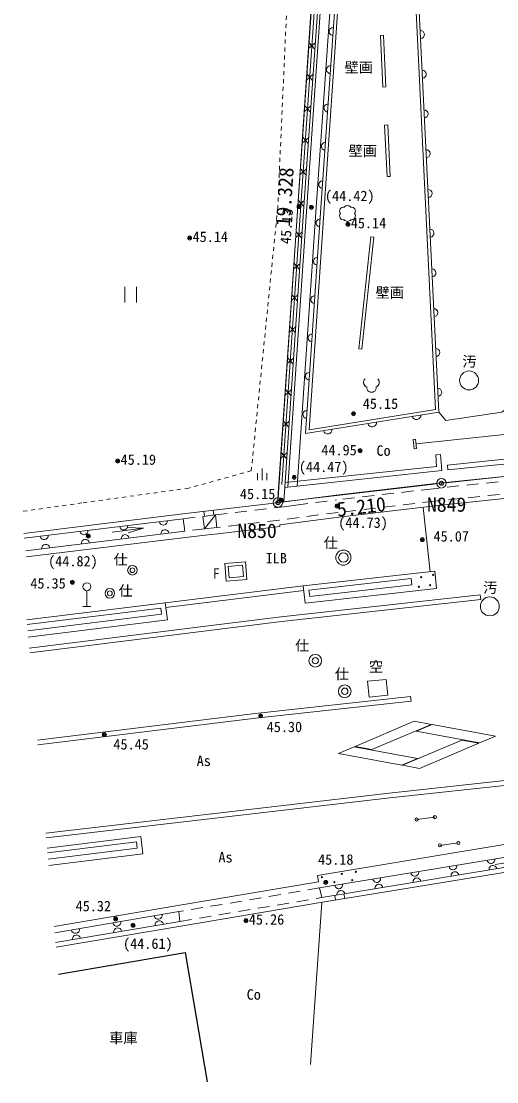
# Model space of a CAD drawing. Units: millimetres, scale not verified. Extents: x -29071210 to -28860960, y -117775216 to -117329466.
# Drawn here: x -28922057 to -28907000, y -117668802 to -117635238 of the extents above; entities that cross this region are included whole.
import ezdxf
from ezdxf.enums import TextEntityAlignment as Align

# ---------------------------------------------------------------- set-up
doc = ezdxf.new("R2010")
doc.units = ezdxf.units.MM
doc.header["$LTSCALE"] = 250
doc.header["$PDMODE"] = 32
doc.header["$PDSIZE"] = 125
doc.linetypes.add('USER4', pattern=[2.5, 1.5, -1])
doc.linetypes.add('USER8', pattern=[1, 0.5, -0.5])
for name, color, linetype, lineweight in [('S-SUV', 7, 'Continuous', 13), ('S-SUV-HTXT', 7, 'Continuous', 13), ('S-SUV-ROW', 7, 'Continuous', 15), ('S-SUV-SRVR', 3, 'Continuous', 13), ('S-SUV-STR', 1, 'Continuous', 25)]:
    doc.layers.add(name, color=color, linetype=linetype, lineweight=lineweight)
doc.layers.add('S-SUV-BMK', color=7, linetype='Continuous')
doc.styles.add('ＭＳ ゴシック', font='')
doc.styles.get('ＭＳ ゴシック').set_extended_font_data('MS Gothic')

# ---------------------------------------------------------------- blocks, each defined once
blk = doc.blocks.new('ﾌﾟﾛｯﾄﾏｰｸ-03_1')
at = {"color": 3, "linetype": 'Continuous', "lineweight": 25}
blk.add_circle((0, 0), 0.5, dxfattribs=at)
at = {"color": 3}
blk.add_point((0, 0), dxfattribs=at)
blk = doc.blocks.new('田')
at = {"color": 7, "linetype": 'Continuous', "lineweight": 13}
for p, q in [((-0.75, 1), (-0.75, -1)), ((0.75, -1), (0.75, 1))]:
    blk.add_line(p, q, dxfattribs=at)
blk = doc.blocks.new('園庭')
at = {"color": 7, "linetype": 'Continuous', "lineweight": 13}
for centre, start, end in [((-0.4, 0.4), 131.4195, 251.1424), ((0.4, 0.4), 288.8576, 48.5806), ((0, -0.25), 172.1402, 7.8598)]:
    blk.add_arc(centre, 0.6, start, end, dxfattribs=at)
blk = doc.blocks.new('open_arrow')
at = {"color": 0, "linetype": 'Continuous', "lineweight": -2}
blk.add_lwpolyline([(7.5, 1.25), (0, 0), (7.5, -1.25)], dxfattribs=at)
blk = doc.blocks.new('植樹')
at = {"color": 7, "linetype": 'Continuous', "lineweight": 13}
for centre, radius, start, end in [((-0.5, 0.3), 0.5, 79.1621, 216.8699), ((-0.5, -0.3), 0.5, 143.1301, 280.8379), ((0, 0.5), 0.499, 35.631, 144.369), ((0.5, 0.3), 0.5, 323.1301, 100.8379), ((0, -0.5), 0.499, 215.631, 324.369), ((0.5, -0.3), 0.5, 259.1621, 36.8699)]:
    blk.add_arc(centre, radius, start, end, dxfattribs=at)
blk = doc.blocks.new('荒地')
at = {"color": 7, "linetype": 'Continuous', "lineweight": 13}
for p, q in [((-1, 0.25), (-1, -1.25)), ((0, -1.25), (0, 1.25)), ((1, 0.25), (1, -1.25))]:
    blk.add_line(p, q, dxfattribs=at)
blk = doc.blocks.new('ﾌﾟﾛｯﾄﾏｰｸ-03')
at = {"color": 7, "linetype": 'Continuous', "lineweight": 15}
blk.add_circle((0, 0), 0.5, dxfattribs=at)
at = {"color": 7}
blk.add_point((0, 0), dxfattribs=at)

msp = doc.modelspace()

# ---------------------------------------------------------------- linework, layer by layer
at = {"layer": 'S-SUV'}
for p, q in [((-28909792.9, -117630002), (-28908942.2, -117647522.6)), ((-28908838, -117647607), (-28909693, -117629997)), ((-28913304, -117641098), (-28912630.3, -117631307.1)), ((-28913212.6, -117641226.3), (-28912530.2, -117631308.9)), ((-28912430.1, -117631310.7), (-28913104.5, -117641111.7)), ((-28912340, -117631312.3), (-28913014.7, -117641117.8)), ((-28912039.6, -117631317.6), (-28912715.4, -117641138.3)), ((-28911889.5, -117631320.3), (-28912565.7, -117641148.6)), ((-28911789.4, -117631322.1), (-28912466, -117641155.4)), ((-28910587.8, -117635684.8), (-28910687.6, -117635689.6)), ((-28910608.5, -117637324.9), (-28910686.6, -117635695.6)), ((-28910508.6, -117637320.1), (-28910586.8, -117635690.8)), ((-28912948.2, -117636096.2), (-28912759.7, -117635931.9)), ((-28912771.8, -117636108.3), (-28912936.1, -117635919.8)), ((-28913016.8, -117637093.8), (-28912828.3, -117636929.6)), ((-28912840.5, -117637105.9), (-28913004.7, -117636917.5)), ((-28910508.6, -117637320.1), (-28910608.5, -117637324.9)), ((-28913085.5, -117638091.5), (-28912897, -117637927.2)), ((-28912909.1, -117638103.6), (-28913073.4, -117637915.1)), ((-28910451.1, -117638518.7), (-28910551, -117638523.5)), ((-28910472.9, -117640152.8), (-28910551, -117638523.5)), ((-28910373, -117640148), (-28910451.1, -117638518.7)), ((-28913154.1, -117639089.1), (-28912965.6, -117638924.9)), ((-28912977.8, -117639101.2), (-28913142, -117638912.7)), ((-28913222.8, -117640086.7), (-28913034.3, -117639922.5)), ((-28913046.4, -117640098.9), (-28913210.6, -117639910.4)), ((-28910373, -117640148), (-28910472.9, -117640152.8)), ((-28913291.4, -117641084.4), (-28913102.9, -117640920.2)), ((-28913115.1, -117641096.5), (-28913279.3, -117640908)), ((-28913944.2, -117650477.6), (-28913304, -117641097)), ((-28913804.7, -117649902.6), (-28913212.6, -117641226.3)), ((-28913104.5, -117641110.7), (-28913741.9, -117650451.7)), ((-28913014.7, -117641116.8), (-28913609.3, -117649829.8)), ((-28912715.4, -117641137.3), (-28913306.4, -117649797.3)), ((-28912565.7, -117641147.6), (-28913053.1, -117648289.4)), ((-28912466, -117641154.4), (-28912944.8, -117648170.6)), ((-28913359.6, -117642082.1), (-28913171.2, -117641917.8)), ((-28913183.2, -117642094.1), (-28913347.6, -117641905.7)), ((-28911372.4, -117645607.3), (-28910991.4, -117642059.3)), ((-28911273, -117645618), (-28910892, -117642070)), ((-28910892, -117642070), (-28910991.4, -117642059.3)), ((-28913427.7, -117643079.8), (-28913239.3, -117642915.5)), ((-28913251.3, -117643091.8), (-28913415.6, -117642903.4)), ((-28913495.8, -117644077.5), (-28913307.4, -117643913.1)), ((-28913319.4, -117644089.5), (-28913483.7, -117643901.1)), ((-28913563.9, -117645075.1), (-28913375.4, -117644910.8)), ((-28913387.5, -117645087.2), (-28913551.8, -117644898.8)), ((-28911273, -117645618), (-28911372.4, -117645607.3)), ((-28913631.9, -117646072.8), (-28913443.5, -117645908.5)), ((-28913455.6, -117646084.9), (-28913619.9, -117645896.5)), ((-28913700, -117647070.5), (-28913511.6, -117646906.2)), ((-28913523.7, -117647082.5), (-28913688, -117646894.1)), ((-28908838, -117647607), (-28913053.1, -117648289.4)), ((-28912944.8, -117648170.6), (-28908942.2, -117647522.6)), ((-28909555.5, -117648612.7), (-28900138.6, -117647608.6)), ((-28913768.1, -117648068.2), (-28913579.7, -117647903.8)), ((-28913591.7, -117648080.2), (-28913756.1, -117647891.8)), ((-28909571.5, -117648463.5), (-28909651, -117648472)), ((-28909619.2, -117648770.3), (-28909651, -117648472)), ((-28909619.2, -117648770.3), (-28909539.6, -117648761.8)), ((-28909539.6, -117648761.8), (-28909571.5, -117648463.5)), ((-28900982.6, -117648492.7), (-28908561.8, -117649288.9)), ((-28900966.9, -117648641.9), (-28908546.1, -117649438.1)), ((-28913836.2, -117649065.9), (-28913647.8, -117648901.5)), ((-28913659.8, -117649077.9), (-28913824.2, -117648889.5)), ((-28908932.6, -117648964.2), (-28908783, -117648953)), ((-28908932.6, -117648964.2), (-28908905.5, -117649325.3)), ((-28908783, -117648953), (-28908745, -117649459)), ((-28913700.2, -117649839.5), (-28908905.5, -117649325.3)), ((-28908546.1, -117649438.1), (-28908561.8, -117649288.9)), ((-28913710.5, -117649991.5), (-28908745, -117649459)), ((-28905109.7, -117649468.6), (-28909036.1, -117649883.6)), ((-28909036.1, -117649883.6), (-28912088.2, -117650239.7)), ((-28912088.2, -117650239.7), (-28913961.7, -117650479.8)), ((-28905035.1, -117650164.6), (-28908958.7, -117650579.3)), ((-28916944.9, -117650833.1), (-28913960.3, -117650479.6)), ((-28916254.8, -117650902.4), (-28916272.4, -117650753.4)), ((-28915961.7, -117650867.7), (-28915979.3, -117650718.7)), ((-28908958.7, -117650579.3), (-28912003.1, -117650934.6)), ((-28909111, -117652662), (-28909335.2, -117650623.3)), ((-28916944.9, -117650833.1), (-28921977.4, -117651449.1)), ((-28916927, -117650982), (-28921959.2, -117651598)), ((-28916927, -117650982), (-28916878.4, -117651379)), ((-28916303.9, -117650908.2), (-28915906.7, -117650861.2)), ((-28916303.9, -117650908.2), (-28916256.8, -117651305.4)), ((-28916256.8, -117651305.4), (-28915906.7, -117650861.2)), ((-28915906.7, -117650861.2), (-28915859.6, -117651258.4)), ((-28912003.1, -117650934.6), (-28913872.7, -117651174.1)), ((-28916878.4, -117651379), (-28921910.6, -117651995.1)), ((-28919179.6, -117651403.6), (-28918187, -117651282.1)), ((-28915859.6, -117651258.4), (-28916256.8, -117651305.4)), ((-28915836.1, -117651457), (-28916233.3, -117651504)), ((-28913868.3, -117651224), (-28915836.1, -117651457)), ((-28913868.3, -117651224), (-28913872.7, -117651174.1)), ((-28916854.5, -117651577.6), (-28921886.3, -117652193.6)), ((-28916233.3, -117651504), (-28916854.5, -117651577.6)), ((-28914955.3, -117652347.7), (-28915613.3, -117652399.9)), ((-28915613.3, -117652399.9), (-28915569, -117652958.2)), ((-28915047.1, -117652455.3), (-28915505.7, -117652491.7)), ((-28915018.7, -117652814.2), (-28915047.1, -117652455.3)), ((-28914911.1, -117652906), (-28914955.3, -117652347.7)), ((-28915505.7, -117652491.7), (-28915477.2, -117652850.6)), ((-28913130, -117653110), (-28908966.8, -117652645.9)), ((-28908905.8, -117653192.5), (-28908966.8, -117652645.9)), ((-28917496, -117653640), (-28913130, -117653110)), ((-28915569, -117652958.2), (-28914911.1, -117652906)), ((-28915477.2, -117652850.6), (-28915018.7, -117652814.2)), ((-28913130, -117653110), (-28913069.1, -117653656.6)), ((-28912946.4, -117653240.5), (-28909708.6, -117652879.5)), ((-28909686.4, -117653078.3), (-28912924.2, -117653439.2)), ((-28909708.6, -117652879.5), (-28909686.4, -117653078.3)), ((-28919978, -117653261), (-28919978, -117653761)), ((-28917477.8, -117653788.9), (-28913112.7, -117653259)), ((-28907526, -117653388), (-28913917, -117654102)), ((-28913091.2, -117653457.9), (-28913089.5, -117653457.7)), ((-28913066.4, -117653656.3), (-28908905.8, -117653192.5)), ((-28912946.4, -117653240.5), (-28912924.2, -117653439.2)), ((-28907526, -117653388), (-28907509.3, -117653537.1)), ((-28921882.6, -117654180.1), (-28917496, -117653640)), ((-28921869.2, -117654329.6), (-28917636.7, -117653808.5)), ((-28920103, -117653761), (-28919853, -117653761)), ((-28917636.7, -117653808.5), (-28917612.2, -117654007)), ((-28917496, -117653640), (-28917429.7, -117654186)), ((-28917477.9, -117653788.9), (-28917477.8, -117653788.9)), ((-28907509.3, -117653537.1), (-28913899.5, -117654251)), ((-28921851.3, -117654528.9), (-28917612.2, -117654007)), ((-28913917, -117654102), (-28921802.4, -117655075.1)), ((-28921833.5, -117654728.2), (-28917429.3, -117654185.9)), ((-28913899.5, -117654251), (-28921789, -117655224.6)), ((-28910498.1, -117656068.6), (-28911095.1, -117656128.6)), ((-28911095.1, -117656128.6), (-28911045, -117656626.1)), ((-28910448, -117656566.1), (-28910498.1, -117656068.6)), ((-28909730.9, -117656608.7), (-28914649.9, -117657143.8)), ((-28909714.7, -117656757.8), (-28914632.7, -117657292.8)), ((-28911045, -117656626.1), (-28910448, -117656566.1)), ((-28909714.7, -117656757.8), (-28909730.9, -117656608.7)), ((-28914649.9, -117657143.8), (-28921541.1, -117657988.3)), ((-28914632.7, -117657292.8), (-28921527.7, -117658137.8)), ((-28909611.4, -117657394.6), (-28911487.1, -117658191.1)), ((-28909075.4, -117657492.8), (-28910951.1, -117658289.4)), ((-28909075.4, -117657492.8), (-28909611.4, -117657394.6)), ((-28909048.6, -117657497.8), (-28909550.2, -117657710.8)), ((-28907044.2, -117657865.3), (-28909048.6, -117657497.8)), ((-28909550.2, -117657710.8), (-28907545.8, -117658078.3)), ((-28909982.7, -117658787.2), (-28908106.9, -117657990.7)), ((-28909446.6, -117658885.5), (-28907570.9, -117658089)), ((-28907570.9, -117658089), (-28908106.9, -117657990.7)), ((-28907044.2, -117657865.3), (-28907545.8, -117658078.3)), ((-28912013.9, -117658414.7), (-28911512.2, -117658201.7)), ((-28912013.9, -117658414.7), (-28910009.5, -117658782.3)), ((-28911512.2, -117658201.7), (-28909507.8, -117658569.2)), ((-28910951.1, -117658289.4), (-28911487.1, -117658191.1)), ((-28910009.5, -117658782.3), (-28909507.8, -117658569.2)), ((-28909982.7, -117658787.2), (-28909446.6, -117658885.5)), ((-28910404.6, -117659665.6), (-28903571.2, -117658926.2)), ((-28910387.8, -117659814.7), (-28903555.9, -117659075.5)), ((-28921276.9, -117660934), (-28910404.6, -117659665.6)), ((-28921263.5, -117661083.4), (-28910387.8, -117659814.7)), ((-28909538.8, -117660502.7), (-28908959.8, -117660426.6)), ((-28921234.7, -117661404.6), (-28918270.1, -117661039.5)), ((-28918270.1, -117661039.5), (-28918203.8, -117661585.5)), ((-28905443.1, -117661077.6), (-28912675.6, -117662273.2)), ((-28921221.3, -117661554.1), (-28918410.8, -117661208)), ((-28921203.4, -117661753.4), (-28918386.3, -117661406.5)), ((-28918410.8, -117661208), (-28918386.3, -117661406.5)), ((-28905379.8, -117661472.5), (-28912609.7, -117662667.8)), ((-28908798.8, -117661320.6), (-28908219.8, -117661244.6)), ((-28921185.6, -117661952.7), (-28918203.4, -117661585.4)), ((-28912539.7, -117662972.8), (-28904972.8, -117661725.5)), ((-28912515.1, -117663120.7), (-28904949, -117661873.6)), ((-28907047.3, -117661924.6), (-28906060.7, -117661761.6)), ((-28917099.2, -117663220.7), (-28912642.6, -117662470.5)), ((-28912675.6, -117662273.2), (-28912642.6, -117662470.5)), ((-28912539.7, -117662972.8), (-28912609.7, -117662667.8)), ((-28911837.7, -117662857), (-28911813.3, -117663005)), ((-28917006.7, -117663872.8), (-28912515.1, -117663120.7)), ((-28912536.1, -117663124.2), (-28912896.5, -117668254.2)), ((-28912132.6, -117662905.6), (-28912108.2, -117663053.6)), ((-28921011.6, -117663892.7), (-28917099.2, -117663220.7)), ((-28920993.7, -117664092.5), (-28917065.7, -117663417.9)), ((-28917031.7, -117663724.9), (-28917065.7, -117663417.9)), ((-28920966.6, -117664394.1), (-28917031.7, -117663724.9)), ((-28920953.2, -117664543.9), (-28917006.7, -117663872.8))]:
    msp.add_line(p, q, dxfattribs=at)
at = {"layer": 'S-SUV', "linetype": 'USER4'}
for p, q in [((-28905093.7, -117649617.7), (-28909019.5, -117650032.7)), ((-28913609.3, -117649829.8), (-28913619.7, -117649981.7)), ((-28913306.4, -117649797.3), (-28913316.8, -117649949.3)), ((-28909019.5, -117650032.7), (-28912069.9, -117650388.6)), ((-28905051.1, -117650015.4), (-28908975.3, -117650430.3)), ((-28908975.3, -117650430.3), (-28912021.3, -117650785.7)), ((-28915906.7, -117650861.2), (-28913942.6, -117650628.6)), ((-28912021.3, -117650785.7), (-28913891.8, -117651025.4)), ((-28916927, -117650982), (-28916303.9, -117650908.2)), ((-28913891.8, -117651025.4), (-28915859.6, -117651258.4)), ((-28916256.8, -117651305.4), (-28916878.4, -117651379)), ((-28912609.7, -117662667.8), (-28917065.7, -117663417.9)), ((-28917031.7, -117663724.9), (-28912539.7, -117662972.8))]:
    msp.add_line(p, q, dxfattribs=at)
at = {"layer": 'S-SUV', "linetype": 'USER8'}
msp.add_lwpolyline([(-28914307, -117609932), (-28913762, -117620125), (-28913490, -117629358), (-28913549, -117632574), (-28913936, -117641142), (-28914773, -117649464), (-28916754, -117650015), (-28920137, -117650484), (-28922057.3, -117650756.5)], dxfattribs=at)
at = {"layer": 'S-SUV'}
msp.add_lwpolyline([(-28901910.9, -117646928), (-28901218, -117646878), (-28901174, -117647426), (-28902905, -117647629), (-28902985, -117647079), (-28906524, -117647365), (-28906845, -117647612), (-28908614, -117647872), (-28908838, -117647607)], dxfattribs=at)
at = {"layer": 'S-SUV', "linetype": 'USER4'}
msp.add_lwpolyline([(-28913942.6, -117650628.6), (-28913661.4, -117650592.6), (-28913358, -117650553.7), (-28912069.9, -117650388.6)], dxfattribs=at)
at = {"layer": 'S-SUV'}
for centre, radius in [((-28907877, -117646607), 300), ((-28911857, -117652213), 240), ((-28911857, -117652213), 150), ((-28918537, -117652615), 150), ((-28918537, -117652615), 75), ((-28909394.1, -117652831.2), 18.8), ((-28909012.2, -117652759.1), 18.8), ((-28919978, -117653136), 125), ((-28909468.8, -117653135.6), 18.8), ((-28909113.7, -117653087.5), 18.8), ((-28919251, -117653344), 150), ((-28919251, -117653344), 75), ((-28907220, -117653757), 300), ((-28912747, -117655476.8), 200), ((-28912747, -117655476.8), 100), ((-28911812.9, -117656442.7), 200), ((-28911812.9, -117656442.7), 100), ((-28909538.8, -117660502.7), 50), ((-28908959.8, -117660426.6), 50), ((-28908219.8, -117661244.6), 50), ((-28908798.8, -117661320.6), 50), ((-28911905.4, -117662226.4), 18.8), ((-28911459.5, -117662156.9), 18.8), ((-28912534.3, -117662326.5), 18.8), ((-28912143.1, -117662482.7), 18.8), ((-28911574.3, -117662424), 18.8)]:
    msp.add_circle(centre, radius, dxfattribs=at)
for centre, radius, start, end in [((-28912183.8, -117635562.4), 121.5, 84.44658, 267.70761), ((-28909419.1, -117635657.4), 125.9, 273.20611, 92.35317), ((-28912267, -117636774.4), 121.5, 84.44658, 267.70761), ((-28909358, -117636915.3), 125.9, 273.20611, 92.35317), ((-28912350.1, -117637986.5), 121.5, 84.44658, 267.70761), ((-28909297, -117638173.1), 125.9, 273.20611, 92.35317), ((-28912433.2, -117639198.6), 121.5, 84.44658, 267.70761), ((-28909235.9, -117639431), 125.9, 273.20611, 92.35317), ((-28912516.3, -117640410.7), 121.5, 84.44658, 267.70761), ((-28909174.8, -117640688.8), 125.9, 273.20611, 92.35317), ((-28912599.4, -117641622.8), 121.5, 84.44658, 267.70761), ((-28909113.8, -117641946.7), 125.9, 273.20611, 92.35317), ((-28912682.5, -117642834.8), 121.5, 84.44658, 267.70761), ((-28909052.7, -117643204.5), 125.9, 273.20611, 92.35317), ((-28912765.7, -117644046.9), 121.5, 84.44658, 267.70761), ((-28908991.6, -117644462.4), 125.9, 273.20611, 92.35317), ((-28912848.8, -117645259), 121.5, 84.44658, 267.70761), ((-28908930.5, -117645720.3), 125.9, 273.20611, 92.35317), ((-28912931.9, -117646471.1), 121.5, 84.44658, 267.70761), ((-28908869.5, -117646978.1), 125.9, 273.20611, 92.35317), ((-28913015, -117647683.1), 121.5, 84.44658, 267.70761), ((-28909543.5, -117647702.4), 143.5, 196.61585, 1.77659), ((-28910948.5, -117647929.9), 143.5, 196.61585, 1.77659), ((-28912353.6, -117648157.4), 143.5, 196.61585, 1.77659), ((-28917556.2, -117651057.3), 126.8, 187.77284, 6.18549), ((-28920072.3, -117651365.3), 126.8, 187.77284, 6.18549), ((-28918814.3, -117651211.3), 126.8, 187.77284, 6.18549), ((-28917507.2, -117651457.8), 126.8, 7.77284, 186.18549), ((-28921330.4, -117651519.3), 126.8, 187.77284, 6.18549), ((-28921281.3, -117651919.8), 126.8, 7.77284, 186.18549), ((-28920023.3, -117651765.8), 126.8, 7.77284, 186.18549), ((-28918765.3, -117651611.8), 126.8, 7.77284, 186.18549), ((-28907182.6, -117661773.7), 122.3, 188.09929, 10.66805), ((-28909594.5, -117662172.2), 122.3, 188.09929, 10.66805), ((-28908388.5, -117661973), 122.3, 188.09929, 10.66805), ((-28908326.4, -117662275.3), 122, 7.9764, 190.74325), ((-28907122.5, -117662076.9), 122, 7.9764, 190.74325), ((-28910800.4, -117662371.5), 122.3, 188.09929, 10.66805), ((-28909530.4, -117662473.7), 122, 7.9764, 190.74325), ((-28912006.3, -117662570.8), 122.3, 188.09929, 10.66805), ((-28911938.2, -117662870.6), 122, 7.9764, 190.74325), ((-28910734.3, -117662672.2), 122, 7.9764, 190.74325), ((-28917722, -117663522.1), 133.1, 193.19878, 6.23311), ((-28919031.4, -117663746.3), 133.1, 193.22061, 6.23168), ((-28917686.4, -117663843.7), 133.3, 13.21984, 186.07899), ((-28920340.5, -117663971.8), 133.1, 193.25823, 6.29256), ((-28920309.5, -117664290.4), 133.3, 13.25179, 186.11094), ((-28918998, -117664066.7), 133.3, 13.21895, 186.09536)]:
    msp.add_arc(centre, radius, start, end, dxfattribs=at)
at = {"layer": 'S-SUV-ROW'}
for p, q in [((-28913918, -117650320.3), (-28912643, -117631334.7)), ((-28902551.2, -117649199.9), (-28908603.8, -117649845.1)), ((-28908902, -117649878.5), (-28913779, -117650452.5))]:
    msp.add_line(p, q, dxfattribs=at)
at = {"layer": 'S-SUV-STR'}
for p, q in [((-28920877, -117665394.1), (-28916865.7, -117664711.9)), ((-28916865.7, -117664711.9), (-28916170.1, -117668802.3))]:
    msp.add_line(p, q, dxfattribs=at)

# ---------------------------------------------------------------- block references
at = {"layer": 'S-SUV'}
for name, p, xscale, yscale in [('植樹', (-28911727, -117641322), 250, 250), ('田', (-28918591, -117643891.5), 250, 250), ('園庭', (-28910969, -117646769.8), 250, 250), ('荒地', (-28914425.8, -117649576.9), 150, 150)]:
    msp.add_blockref(name, p, dxfattribs=dict(at, xscale=xscale, yscale=yscale))
at = {"layer": 'S-SUV', "xscale": 66.7, "yscale": 66.7, "rotation": 187}
msp.add_blockref('open_arrow', (-28918187, -117651282.1), dxfattribs=at)
at = {"layer": 'S-SUV-BMK', "xscale": 300, "yscale": 300}
for p in [(-28908753, -117649861), (-28913928, -117650470)]:
    msp.add_blockref('ﾌﾟﾛｯﾄﾏｰｸ-03', p, dxfattribs=at)
at = {"layer": 'S-SUV-SRVR', "xscale": 75, "yscale": 75}
for p in [(-28913259.4, -117641105.6), (-28912870.6, -117641129.6), (-28911714, -117641669), (-28916723.2, -117642102.6), (-28911537, -117647660), (-28911327, -117648826.5), (-28919001.9, -117649154.9), (-28913415.4, -117649676.7), (-28913835.3, -117650388.8), (-28912063.9, -117650584.3), (-28919935.4, -117651532.3), (-28909357, -117651644.6), (-28920434.4, -117652991.9), (-28914475.7, -117657220.7), (-28919421.9, -117657815.4), (-28912413.2, -117662493.3), (-28919066.4, -117663653.5), (-28918513.3, -117663848.9), (-28914941.4, -117663707.5)]:
    msp.add_blockref('ﾌﾟﾛｯﾄﾏｰｸ-03_1', p, dxfattribs=at)

# ---------------------------------------------------------------- texts
at = {"layer": 'S-SUV-BMK', "style": 'ＭＳ ゴシック'}
for s, p in [('N849', (-28909210.8, -117650305.2)), ('N850', (-28915213.5, -117651135.4))]:
    msp.add_text(s, height=458.2, dxfattribs=at).set_placement(p, align=Align.TOP_LEFT)
at = {"layer": 'S-SUV-HTXT', "style": 'ＭＳ ゴシック'}
for s, p in [('壁画', (-28911370.1, -117636701.8)), ('壁画', (-28911241.9, -117639340)), ('壁画', (-28910387.4, -117643826)), ('汚', (-28907865.5, -117646005.7)), ('Co', (-28910585.5, -117648826.5)), ('仕', (-28912255.2, -117651745.5)), ('仕', (-28918907, -117652273.4)), ('ILB', (-28913981.5, -117652230.7)), ('F', (-28915880.8, -117652717.7)), ('汚', (-28907207.5, -117653161.7)), ('仕', (-28913160.3, -117654995.2)), ('車庫', (-28918820, -117667413.9))]:
    msp.add_text(s, height=329.9, dxfattribs=at).set_placement(p, align=Align.MIDDLE_CENTER)
for s, height, rotation, p in [('19.328', 458.2, 86.158, (-28913717, -117640798.2)), ('5.210', 458.2, 6.712, (-28911289.4, -117650600)), ('空', 329.9, 0.002, (-28910823.7, -117655667.2)), ('仕', 329.9, 0.002, (-28911902.6, -117655894.1)), ('As', 329.9, 0.002, (-28916276.3, -117658643.5)), ('As', 329.9, 0.002, (-28915587.6, -117661695.9)), ('Co', 329.9, 0.002, (-28914694.6, -117666039.3))]:
    msp.add_text(s, height=height, rotation=rotation, dxfattribs=at).set_placement(p, align=Align.MIDDLE_CENTER)
msp.add_text('仕', height=329.9, dxfattribs=at).set_placement((-28918973.5, -117653262.4), align=Align.MIDDLE_LEFT)
at = {"layer": 'S-SUV-SRVR', "style": 'ＭＳ ゴシック'}
for s, p in [('(44.42)', (-28911654.4, -117641029.8)), ('(44.47)', (-28912480.2, -117649604.9)), ('(44.73)', (-28911233.9, -117651371.1)), ('(44.82)', (-28920419.4, -117652589.4)), ('(44.61)', (-28918048.1, -117664693.9))]:
    msp.add_text(s, height=329.9, dxfattribs=at).set_placement(p, align=Align.BOTTOM_CENTER)
msp.add_text('45.13', height=329.9, rotation=86.096, dxfattribs=at).set_placement((-28913429.9, -117642308.4), align=Align.BOTTOM_LEFT)
for s, p in [('45.14', (-28911623.1, -117641889.2)), ('45.14', (-28916632.4, -117642322.7)), ('45.15', (-28911244.6, -117647605.6)), ('44.95', (-28912555.4, -117649073.6)), ('45.19', (-28918911, -117649375.1)), ('45.15', (-28915132.7, -117650460.6)), ('45.07', (-28909003.5, -117651802.6)), ('45.35', (-28921769.2, -117653291.2)), ('45.30', (-28914284.4, -117657834.1)), ('45.45', (-28919139.1, -117658385)), ('45.18', (-28912658.6, -117662031.8)), ('45.32', (-28920334.6, -117663503.8)), ('45.26', (-28914850.6, -117663927.7))]:
    msp.add_text(s, height=329.9, dxfattribs=at).set_placement(p, align=Align.BOTTOM_LEFT)

doc.saveas('drawing.dxf')
